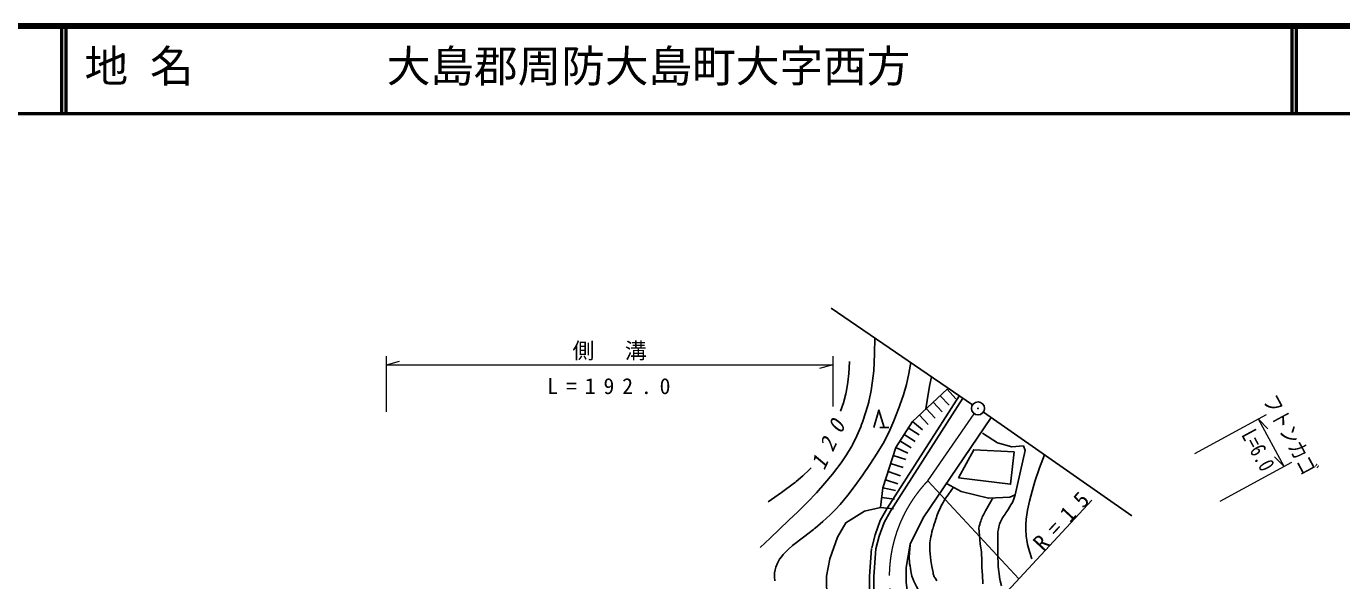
# Model space of a CAD drawing. Units: millimetres, scale not verified. Extents: x 40000 to 680000, y 20000 to 380000.
# Drawn here: x 363708 to 514477, y 316410 to 380000 of the extents above; entities that cross this region are included whole.
import ezdxf
from ezdxf.enums import TextEntityAlignment as Align

# ---------------------------------------------------------------- set-up
doc = ezdxf.new("R2010")
doc.units = ezdxf.units.MM
doc.header["$LTSCALE"] = 1000
doc.linetypes.add('CHAIN', pattern=[18.5, 12, -1.5, 3.5, -1.5])
for name, color, linetype, lineweight in [('M-BGD', 7, 'Continuous', 25), ('M-BMK', 2, 'CHAIN', 13), ('M-BMK-OTRS', 5, 'Continuous', 25), ('M-BMK-SRVR', 3, 'Continuous', 25), ('M-OTRS', 6, 'Continuous', 25), ('M-STR-HTXT', 7, 'Continuous', 13), ('M-STR-STR3', 7, 'Continuous', 25), ('M-TTL', 2, 'Continuous', 140), ('M-TTL-LINE', 7, 'Continuous', 50)]:
    doc.layers.add(name, color=color, linetype=linetype, lineweight=lineweight)
doc.layers.add('M-TTL-TXT', color=7, linetype='Continuous')
doc.styles.add('ＭＳ ゴシック', font='')
doc.styles.get('ＭＳ ゴシック').set_extended_font_data('MS Gothic')

# ---------------------------------------------------------------- blocks, each defined once
blk = doc.blocks.new('MARK28C15L14W1')
at = {"color": 7, "linetype": 'Continuous', "lineweight": 13}
blk.add_line((0, 0), (0.014, -0.05), dxfattribs=at)

msp = doc.modelspace()

# ---------------------------------------------------------------- linework, layer by layer
at = {"layer": 'M-BGD'}
for p, q in [((469242, 338372), (470263, 337273)), ((467652, 336895), (468673, 335796)), ((468447, 337633), (469468, 336535)), ((466063, 335417), (467084, 334319)), ((466858, 336156), (467879, 335057)), ((461521, 333979), (462561, 333979)), ((464795, 333932), (466063, 333129)), ((465268, 334679), (466422, 333720)), ((463377, 331692), (464735, 331054)), ((463850, 332439), (465117, 331636)), ((464323, 333185), (465590, 332383)), ((463077, 330768), (464503, 330304)), ((462475, 328920), (463902, 328455)), ((462776, 329844), (464202, 329380)), ((462175, 327995), (463601, 327531)), ((461743, 325940), (463233, 325767)), ((461874, 327071), (463340, 326751)), ((461611, 324809), (463101, 324636))]:
    msp.add_line(p, q, dxfattribs=at)
for points in [[(460960, 344248), (460927, 342416), (460832, 340492), (460781, 339917), (460716, 339344), (460548, 338229), (460319, 337126), (460296, 337030), (460261, 336888), (459945, 335767), (459551, 334607), (459450, 334334), (459345, 334061), (458917, 333032), (458412, 331985), (458341, 331852), (458269, 331719), (457736, 330840), (457111, 329931), (456626, 329283), (456125, 328646), (455245, 327581), (454295, 326506), (453249, 325421), (452133, 324320), (451113, 323338), (450048, 322322), (448959, 321283), (447826, 320202)], [(465094, 341428), (464870, 340185), (464589, 338905), (464255, 337742), (463844, 336540), (463764, 336323), (463684, 336106), (463155, 334746), (462569, 333413), (462320, 332905), (462018, 332334), (461243, 331053), (460385, 329749), (459577, 328548), (458715, 327315), (457873, 326212), (456982, 325149), (456456, 324574), (455848, 323958), (455018, 323182), (454145, 322452), (454067, 322390), (453950, 322299), (452772, 321399), (451543, 320446), (450997, 319970), (450466, 319420), (450252, 319155), (450056, 318873), (449812, 318438), (449623, 317976), (449534, 317658), (449475, 317301), (449462, 316865), (449514, 316380)], [(457024, 335847), (457357, 336814), (457646, 337839), (457689, 338027), (457729, 338216), (457886, 339180), (457983, 340158), (458027, 340815), (458066, 341539)], [(467479, 339801), (467288, 338931), (467109, 338022), (466960, 337095), (466827, 336127)], [(461611, 324809), (461874, 327071), (463377, 331692), (465268, 334679), (469242, 338372)], [(460608, 320196), (460990, 321671), (461583, 323302), (462353, 324637), (470653, 337636)], [(460841, 333979), (461441, 335979), (462041, 333979)], [(473305, 333333), (475031, 332240), (476660, 331780), (478002, 331876), (478213, 331339), (477043, 326250), (476429, 325982), (473975, 325866), (470869, 326653), (469167, 327562)], [(480423, 330853), (479850, 329355), (479309, 327779), (478993, 326679), (478706, 325522), (478483, 324497), (478325, 323462), (478305, 323263), (478287, 323015), (478275, 322296), (478326, 321529), (478391, 321052), (478481, 320581), (478693, 319763), (478955, 318923)], [(448741, 325455), (450264, 326516), (451755, 327631), (451816, 327680), (451937, 327777), (452716, 328436), (453451, 329139), (453546, 329239), (453672, 329374)], [(461611, 324809), (459769, 324397), (457652, 323048), (456686, 321422), (455791, 318909), (455408, 316930), (455468, 314217), (455966, 311917), (457132, 309771), (458569, 307806), (460313, 305699), (462054, 303991), (463881, 302494), (465679, 301595)], [(468078, 316400), (467901, 316653), (467866, 316707), (467830, 316762), (467777, 316858), (467737, 316952), (467718, 317007), (467698, 317068), (467664, 317198), (467639, 317336), (467504, 318056), (467387, 318744), (467339, 319108), (467302, 319488), (467280, 319837), (467266, 320219), (467266, 320481), (467278, 320745), (467300, 320965), (467337, 321210), (467382, 321440), (467445, 321727), (467508, 321997), (467584, 322271), (467603, 322334), (467625, 322403)], [(472896, 322452), (472930, 322009), (472962, 321612), (472998, 321120), (473048, 320612), (473113, 320181), (473174, 319734), (473202, 319347), (473216, 319003), (473224, 318507), (473243, 317909), (473291, 317060), (473357, 316103), (473361, 316051)], [(475467, 315824), (475350, 316394), (475271, 316835), (475215, 317220), (475154, 317714), (475113, 318112), (475083, 318535), (475067, 318986), (475065, 319424), (475072, 320049), (475073, 320757), (475068, 321339), (475069, 322031)], [(480300, 253906), (482544, 254661), (485476, 256087), (488128, 257943), (489733, 259834), (490861, 261902), (491916, 264484), (492681, 267255), (493085, 269327), (492935, 271184), (492199, 272980), (491064, 275030), (489595, 277071), (472163, 296965), (468252, 301372), (465301, 304660), (463065, 307312), (461875, 309378), (460918, 311542), (460351, 313603), (460351, 316929), (460593, 320109)], [(466621, 314136), (466561, 314331), (466486, 314515), (466397, 314689), (466272, 314901), (466108, 315153), (465936, 315412), (465738, 315740), (465657, 315893), (465579, 316056), (465439, 316354), (465313, 316653), (465297, 316699), (465281, 316747), (465219, 316948), (465173, 317136), (465141, 317312), (465104, 317536)]]:
    msp.add_lwpolyline(points, dxfattribs=at)
msp.add_lwpolyline([(470540, 328195), (472309, 331422), (476925, 331179), (476521, 327470)], close=True, dxfattribs=at)
for points, knots in [([(467603, 322334), (467717, 322716), (467830, 323098), (467956, 323478), (468129, 323997), (468327, 324510), (468578, 324994), (468838, 325495), (469155, 325964), (469473, 326433)], [0, 0, 0, 0, 1, 1, 1, 2, 2, 2, 3, 3, 3, 3]), ([(469473, 326433), (469525, 326503), (469577, 326573), (469629, 326643), (469747, 326804), (469862, 326966), (469977, 327129)], [0, 0, 0, 0, 1, 1, 1, 2, 2, 2, 2]), ([(474261, 325484), (474303, 325564), (474345, 325643), (474392, 325719), (474427, 325778), (474465, 325834), (474503, 325891)], [0, 0, 0, 0, 1, 1, 1, 2, 2, 2, 2]), ([(476726, 325380), (476791, 325518), (476856, 325656), (476909, 325799), (476962, 325946), (477003, 326098), (477043, 326250)], [0, 0, 0, 0, 1, 1, 1, 2, 2, 2, 2]), ([(472896, 322452), (472958, 322715), (473021, 322979), (473106, 323234), (473242, 323642), (473437, 324030), (473643, 324409), (473842, 324773), (474051, 325129), (474261, 325484)], [0, 0, 0, 0, 1, 1, 1, 2, 2, 2, 3, 3, 3, 3]), ([(475069, 322031), (475138, 322415), (475207, 322800), (475356, 323150), (475535, 323571), (475829, 323942), (476089, 324329), (476319, 324671), (476522, 325026), (476726, 325380)], [0, 0, 0, 0, 1, 1, 1, 2, 2, 2, 3, 3, 3, 3]), ([(465104, 317536), (465028, 317917), (464953, 318298), (464927, 318683), (464904, 319033), (464923, 319387), (464947, 319738), (464967, 320026), (464991, 320313), (465015, 320599)], [0, 0, 0, 0, 1, 1, 1, 2, 2, 2, 3, 3, 3, 3])]:
    msp.add_open_spline(points, degree=3, knots=knots, dxfattribs=at)
at = {"layer": 'M-BMK'}
msp.add_line((467030, 327857), (472366, 335560), dxfattribs=at)
msp.add_arc((478617, 316823), 16000, 136.39975, 224.53752, dxfattribs=at)
at = {"layer": 'M-BMK-OTRS'}
for points in [[(471066, 337354), (462780, 324378), (462038, 323090), (461468, 321522), (461092, 320071), (460851, 316910), (460851, 313670)], [(464839, 313172), (464796, 314491), (464573, 316192), (464539, 317924), (465015, 320599), (466502, 323636), (474301, 335124)]]:
    msp.add_lwpolyline(points, dxfattribs=at)
at = {"layer": 'M-BMK-SRVR'}
msp.add_circle((472793, 336176), 750, dxfattribs=at)
at = {"layer": 'M-OTRS'}
for p, q in [((472174, 336599), (455964, 347656)), ((473408, 335747), (490437, 323867))]:
    msp.add_line(p, q, dxfattribs=at)
at = {"layer": 'M-STR-HTXT'}
for p, q in [((404990, 335761), (404990, 342181)), ((404990, 341181), (406490, 341601)), ((404990, 341181), (456137, 341181)), ((456137, 341181), (454637, 340761)), ((456137, 342181), (456137, 336403)), ((505803, 335425), (497591, 330963)), ((507873, 329519), (504925, 334947)), ((500540, 325535), (508752, 329996)), ((477477, 316631), (467030, 327857)), ((467212, 305601), (485853, 325631))]:
    msp.add_line(p, q, dxfattribs=at)
at = {"layer": 'M-STR-STR3'}
for radius in [31.3, 25, 18.8, 12.5, 6.3]:
    msp.add_circle((472793, 336176), radius, dxfattribs=at)
at = {"layer": 'M-TTL'}
msp.add_line((680000, 380000), (40000, 380000), dxfattribs=at)
at = {"layer": 'M-TTL-LINE'}
for p, q in [((367750, 380000), (367750, 370000)), ((368250, 380000), (368250, 370000)), ((508746, 380000), (508746, 370000)), ((509246, 380000), (509246, 370000)), ((40000, 370000), (680000, 370000))]:
    msp.add_line(p, q, dxfattribs=at)

# ---------------------------------------------------------------- block references
at = {"layer": 'M-STR-HTXT', "xscale": 30000, "yscale": 30000}
for p, rotation in [((504925, 334947), 28.51193), ((507873, 329519), 208.51193)]:
    msp.add_blockref('MARK28C15L14W1', p, dxfattribs=dict(at, rotation=rotation))

# ---------------------------------------------------------------- texts
at = {"layer": 'M-BGD', "insert": (455197, 328965), "char_height": 1833, "attachment_point": 7, "rotation": 65, "style": 'ＭＳ ゴシック'}
msp.add_mtext('\\T1.84;\\Q15;120', dxfattribs=at)
at = {"layer": 'M-STR-HTXT', "style": 'ＭＳ ゴシック', "width": 0.8}
for s, p in [('フトンカゴ', (504893, 336854)), ('L=6.0', (502435, 332896))]:
    msp.add_text(s, height=1833, rotation=298.5, dxfattribs=at).set_placement(p, align=Align.BOTTOM_LEFT)
at = {"layer": 'M-STR-HTXT', "char_height": 1833, "attachment_point": 7, "style": 'ＭＳ ゴシック'}
for s, insert in [('\\T1.2;側\u3000溝', (426313, 341681)), ('\\T1.72;L=192.0', (423426, 337784))]:
    msp.add_mtext(s, dxfattribs=dict(at, insert=insert))
at = {"layer": 'M-STR-HTXT', "insert": (480300, 319679), "char_height": 1833, "attachment_point": 7, "rotation": 47.2, "style": 'ＭＳ ゴシック'}
msp.add_mtext('\\T1.8;R=15', dxfattribs=at)
at = {"layer": 'M-TTL-TXT', "style": 'ＭＳ ゴシック'}
for s, p in [('地 名', (370380, 372500)), ('大島郡周防大島町大字西方', (405024, 372500))]:
    msp.add_text(s, height=3666, dxfattribs=at).set_placement(p, align=Align.BOTTOM_LEFT)

doc.saveas('drawing.dxf')
